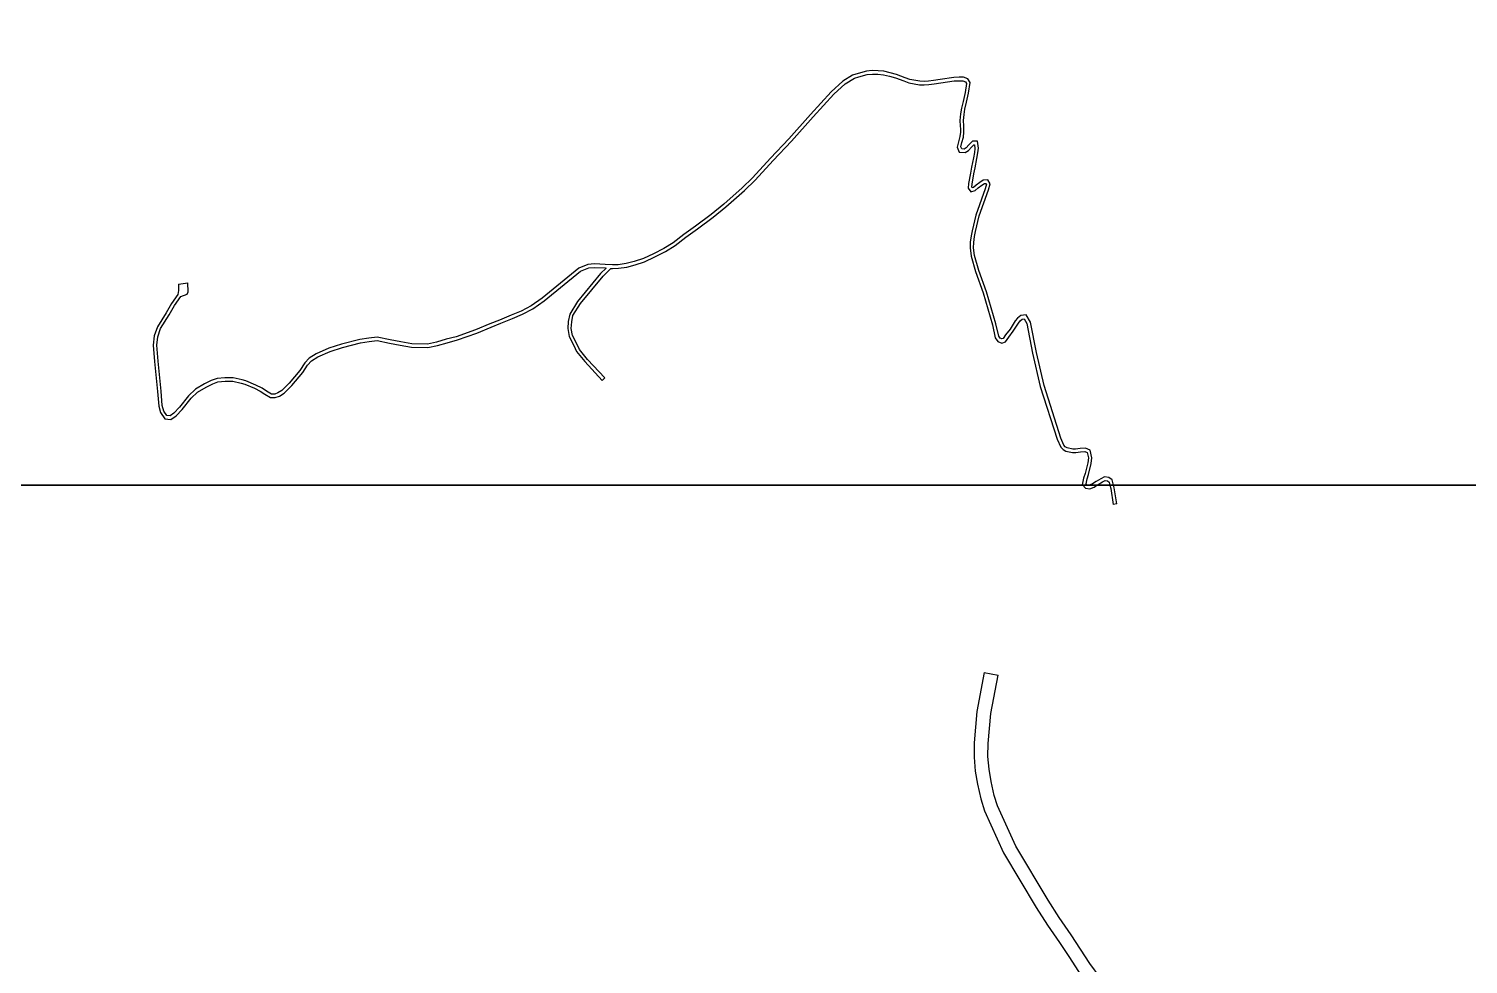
# Model space of a CAD drawing. Header units: metres. Extents: x 0 to 4000, y -96000 to -93000.
# Drawn here: x 2597.3 to 3010.2, y -93737.4 to -93469.1 of the extents above; entities that cross this region are included whole.
import ezdxf

# ---------------------------------------------------------------- set-up
doc = ezdxf.new("R2010")
doc.units = ezdxf.units.M
doc.header["$LTSCALE"] = 2.5
doc.layers.add('図郭', color=7, linetype='Continuous')
doc.layers.add('道路', color=7, linetype='Continuous')

msp = doc.modelspace()

# ---------------------------------------------------------------- linework, layer by layer
at = {"layer": '図郭'}
for points in [[(2400, -93600), (3200, -93600), (3200, -93000), (2400, -93000)], [(2400, -94200), (3200, -94200), (3200, -93600), (2400, -93600)]]:
    msp.add_lwpolyline(points, close=True, dxfattribs=at)
at = {"layer": '道路'}
for points in [[(2835.16, -93481.89), (2833.6, -93482.45), (2830.85, -93484.11), (2827.48, -93487.15), (2821.53, -93493.69), (2815.35, -93500.65), (2810.09, -93506.23), (2804.93, -93511.85), (2801.91, -93514.73), (2796.64, -93519.37), (2793.02, -93522.34), (2788.5, -93525.7), (2785.18, -93528.11), (2782.15, -93530.47), (2779.46, -93532.14), (2776.49, -93533.64), (2773.58, -93535), (2770.95, -93535.84), (2768.62, -93536.45), (2766.33, -93536.78), (2764.77, -93536.84), (2762.66, -93536.7), (2759.57, -93536.55), (2757.69, -93536.71), (2755.08, -93537.73), (2744.55, -93546.32), (2741.39, -93548.52), (2738.53, -93550.06), (2735.71, -93551.22), (2732.28, -93552.64), (2729.55, -93553.73), (2725.43, -93555.43), (2719.93, -93557.4), (2717.01, -93558.15), (2714.29, -93558.96), (2711.68, -93559.54), (2707.16, -93559.44), (2704.04, -93558.89), (2700.96, -93558.26), (2697.23, -93557.51), (2694.8, -93557.8), (2692.26, -93558.22), (2686.98, -93559.54), (2683.35, -93560.73), (2679.73, -93562.3), (2677.76, -93563.53), (2676.45, -93564.91), (2675.07, -93567.06), (2671.97, -93570.69), (2669.87, -93572.81), (2668.76, -93573.54), (2667.82, -93573.88), (2666.89, -93573.85), (2665.5, -93573.05), (2664.19, -93572.19), (2662.43, -93571.26), (2659.56, -93570.1), (2658.45, -93569.78), (2655.94, -93569.18), (2653.56, -93569.2), (2651.34, -93569.38), (2649.65, -93569.98), (2647.73, -93570.96), (2645.11, -93572.49), (2643.12, -93574.38), (2640.49, -93577.64), (2638.92, -93579.37), (2637.8, -93580.12), (2636.86, -93580.01), (2636, -93578.75), (2635.57, -93577.14), (2635.24, -93573.03), (2634.37, -93564.41), (2634.01, -93559.86), (2634.28, -93557.4), (2635.1, -93555.03), (2637.55, -93551.11), (2639.05, -93548.42), (2640.89, -93545.85)], [(2764.24, -93537.81), (2764.76, -93537.84), (2766.42, -93537.77), (2768.82, -93537.43), (2771.22, -93536.8), (2773.95, -93535.94), (2776.92, -93534.54), (2779.95, -93533.02), (2782.73, -93531.29), (2785.78, -93528.91), (2789.09, -93526.51), (2793.63, -93523.12), (2797.29, -93520.13), (2802.59, -93515.46), (2805.65, -93512.55), (2810.82, -93506.91), (2816.08, -93501.32), (2822.28, -93494.36), (2828.18, -93487.85), (2831.45, -93484.92), (2834.12, -93483.3), (2835.42, -93482.85)], [(2874.68, -93553.68), (2872.04, -93544.51), (2869.85, -93538.43), (2868.61, -93534.1), (2868.3, -93531.88), (2868.35, -93530.4), (2868.57, -93528.64), (2868.85, -93527.24), (2869.9, -93522.79), (2872.64, -93515.27), (2873.05, -93513.53), (2872.41, -93512.39), (2871.09, -93512.48), (2870.09, -93513.18), (2869.05, -93513.97), (2868.31, -93514.58), (2867.91, -93514.7), (2867.78, -93514.54), (2867.87, -93513.65), (2868.38, -93510.73), (2868.73, -93508.95), (2869.29, -93506.31), (2869.57, -93504.68), (2869.68, -93503.38), (2869.46, -93501.35), (2867.99, -93501.37), (2866.94, -93502.4), (2866.18, -93503.25), (2865.63, -93503.6), (2864.9, -93503.54), (2864.67, -93502.98), (2864.97, -93501.76), (2865.4, -93500.18), (2865.55, -93498.77), (2865.54, -93497.86), (2865.5, -93496.92), (2865.41, -93495.39), (2865.59, -93493.66), (2865.84, -93492.11), (2866.31, -93490.13), (2866.88, -93487.55), (2867.33, -93484.53), (2866.67, -93483.47), (2865.45, -93483.02), (2864.2, -93482.99), (2862.65, -93483.07), (2858.74, -93483.62), (2856.86, -93483.92), (2855.34, -93484.12), (2854.11, -93484.18), (2852.9, -93484.15), (2850, -93483.68), (2848.67, -93483.13), (2846.19, -93482.18), (2844.43, -93481.74), (2842.61, -93481.3), (2840.9, -93481.13), (2839.23, -93481.11), (2837.6, -93481.25), (2835.16, -93481.89)], [(2835.42, -93482.85), (2837.77, -93482.24), (2839.27, -93482.11), (2840.85, -93482.12), (2842.44, -93482.29), (2844.19, -93482.71), (2845.89, -93483.13), (2848.3, -93484.06), (2849.72, -93484.65), (2852.81, -93485.14), (2854.12, -93485.18), (2855.43, -93485.12), (2857.01, -93484.91), (2858.89, -93484.6), (2862.75, -93484.07), (2864.21, -93483.99), (2865.26, -93484.01), (2866.01, -93484.29), (2866.29, -93484.75), (2865.89, -93487.37), (2865.34, -93489.91), (2864.86, -93491.91), (2864.59, -93493.53), (2864.41, -93495.37), (2864.5, -93496.98), (2864.54, -93497.89), (2864.55, -93498.72), (2864.41, -93499.99), (2864, -93501.51), (2863.62, -93503.05), (2864.2, -93504.48), (2865.88, -93504.63), (2866.83, -93504.02), (2867.67, -93503.09), (2868.4, -93502.37), (2868.56, -93502.37), (2868.67, -93503.39), (2868.57, -93504.56), (2868.31, -93506.12), (2867.75, -93508.75), (2867.39, -93510.55), (2866.88, -93513.51), (2866.75, -93514.83), (2867.54, -93515.87), (2868.8, -93515.47), (2869.67, -93514.75), (2870.68, -93513.98), (2871.43, -93513.46), (2871.85, -93513.43), (2871.99, -93513.68), (2871.68, -93514.98), (2868.94, -93522.51), (2867.88, -93527.02), (2867.59, -93528.48), (2867.35, -93530.32), (2867.29, -93531.93), (2867.62, -93534.31), (2868.89, -93538.74), (2871.09, -93544.82), (2873.72, -93553.96)], [(2640.07, -93545.27), (2638.2, -93547.88), (2636.69, -93550.6), (2634.19, -93554.59), (2633.29, -93557.18), (2633.01, -93559.84), (2633.37, -93564.5), (2634.25, -93573.12), (2634.58, -93577.31), (2635.08, -93579.17), (2636.3, -93580.94), (2638.05, -93581.16), (2639.58, -93580.13), (2641.25, -93578.29), (2643.86, -93575.06), (2645.71, -93573.29), (2648.21, -93571.84), (2650.04, -93570.9), (2651.55, -93570.36), (2653.61, -93570.2), (2655.82, -93570.18), (2658.2, -93570.75), (2659.23, -93571.04), (2662.01, -93572.17), (2663.68, -93573.05), (2664.98, -93573.91), (2666.6, -93574.85), (2667.98, -93574.89), (2669.21, -93574.44), (2670.5, -93573.59), (2672.71, -93571.37), (2675.88, -93567.66), (2677.24, -93565.53), (2678.4, -93564.31), (2680.2, -93563.19), (2683.7, -93561.67), (2687.26, -93560.5), (2692.46, -93559.2), (2694.94, -93558.79), (2697.19, -93558.52), (2700.76, -93559.24), (2703.85, -93559.88), (2707.06, -93560.44), (2711.78, -93560.55), (2714.55, -93559.93), (2717.28, -93559.12), (2720.23, -93558.35), (2725.79, -93556.36), (2729.93, -93554.66), (2732.66, -93553.57), (2736.09, -93552.15), (2738.96, -93550.97), (2741.92, -93549.37), (2745.16, -93547.12), (2755.59, -93538.6), (2757.92, -93537.7), (2759.58, -93537.56), (2762.61, -93537.7), (2762.91, -93537.72)], [(2762.91, -93537.72), (2761.31, -93539.33), (2754.72, -93547.33), (2752.46, -93550.92), (2752.02, -93553.01), (2751.9, -93555.06), (2752.26, -93557.34), (2753.62, -93559.95), (2754.43, -93561.62), (2756.82, -93564.56), (2761.81, -93569.93)], [(2762.54, -93569.25), (2757.57, -93563.91), (2755.28, -93561.07), (2754.51, -93559.5), (2753.22, -93557.02), (2752.9, -93555.01), (2753.02, -93553.14), (2753.4, -93551.3), (2755.53, -93547.91), (2762.05, -93540.01), (2764.24, -93537.81)], [(2640.23, -93542.38), (2640.23, -93544.12), (2640.07, -93545.27)], [(2640.23, -93542.38), (2642.91, -93541.99)], [(2640.89, -93545.85), (2642.76, -93545.22), (2643, -93544.52), (2642.91, -93541.99)], [(2873.72, -93553.96), (2874.51, -93557.74), (2875.26, -93558.76), (2876.37, -93559.24), (2877.47, -93558.86), (2878.39, -93557.58), (2879.71, -93555.86), (2881.2, -93553.51), (2881.68, -93552.85), (2882.27, -93552.37), (2882.84, -93552.32), (2883.6, -93553.64), (2885.25, -93562.14), (2887.46, -93571.68), (2892.29, -93586.81)], [(2893.34, -93586.48), (2888.53, -93571.39), (2886.33, -93561.91), (2884.64, -93553.25), (2883.44, -93551.16), (2881.83, -93551.31), (2880.88, -93552.09), (2880.29, -93552.88), (2878.81, -93555.23), (2877.51, -93556.92), (2876.78, -93557.94), (2876.41, -93558.06), (2875.97, -93557.87), (2875.55, -93557.3), (2874.68, -93553.68)], [(2762.54, -93569.25), (2761.81, -93569.93)], [(2892.29, -93586.81), (2893.37, -93589.06), (2893.98, -93589.74), (2894.77, -93590.26), (2896.71, -93590.62), (2897.6, -93590.65), (2898.95, -93590.47), (2900.26, -93590.37), (2900.87, -93590.65), (2901.26, -93592.15), (2901.06, -93593.6), (2900.28, -93596.64), (2899.88, -93597.96), (2899.51, -93599.86), (2899.64, -93600)], [(2901.46, -93600), (2900.93, -93599.94), (2900.59, -93599.56), (2900.86, -93598.2), (2901.25, -93596.91), (2902.05, -93593.79), (2902.28, -93592.1), (2901.72, -93589.94), (2900.44, -93589.35), (2898.85, -93589.48), (2897.55, -93589.65), (2896.82, -93589.63), (2895.15, -93589.31), (2894.63, -93588.97), (2894.2, -93588.49), (2893.34, -93586.48)], [(2899.64, -93600), (2900.45, -93600.88), (2901.62, -93601.03), (2902.88, -93600.52), (2903.7, -93600)], [(2901.49, -93600), (2901.48, -93600), (2901.46, -93600)], [(2908.46, -93600), (2908.04, -93598.49), (2907.14, -93597.79), (2905.9, -93597.62), (2904.77, -93598.15), (2903.48, -93598.95), (2902.42, -93599.62), (2901.49, -93600)], [(2903.7, -93600), (2904.02, -93599.8), (2905.25, -93599.02), (2906.05, -93598.65), (2906.73, -93598.74), (2907.16, -93599.08), (2907.42, -93600)], [(2907.42, -93600), (2907.69, -93600.95), (2908.37, -93605.5)], [(2909.36, -93605.35), (2908.67, -93600.74), (2908.46, -93600)], [(2909.36, -93605.35), (2908.37, -93605.5)], [(2871.39, -93653.72), (2869.28, -93664.94), (2868.47, -93673.84), (2868.44, -93678), (2868.77, -93681.98), (2869.44, -93685.77), (2870.39, -93689.97), (2871.42, -93693.4), (2876.93, -93705.41), (2886.27, -93721.1), (2889.51, -93726.17), (2892.97, -93731.18), (2895.66, -93735.2), (2898.39, -93739.44), (2901.41, -93743.65), (2906.1, -93749.35), (2908.5, -93752.26), (2910.41, -93754.87), (2911.75, -93757.23), (2912.57, -93759.01)], [(2871.39, -93653.72), (2875.33, -93654.46)], [(2916.31, -93757.57), (2915.32, -93755.41), (2913.78, -93752.69), (2911.66, -93749.81), (2909.18, -93746.8), (2904.58, -93741.21), (2901.7, -93737.19), (2899.01, -93733.01), (2896.28, -93728.93), (2892.84, -93723.96), (2889.68, -93719), (2880.48, -93703.55), (2875.17, -93691.98), (2874.26, -93688.95), (2873.36, -93684.98), (2872.74, -93681.46), (2872.44, -93677.84), (2872.47, -93674.03), (2873.24, -93665.49), (2875.33, -93654.46)]]:
    msp.add_lwpolyline(points, dxfattribs=at)

doc.saveas('drawing.dxf')
